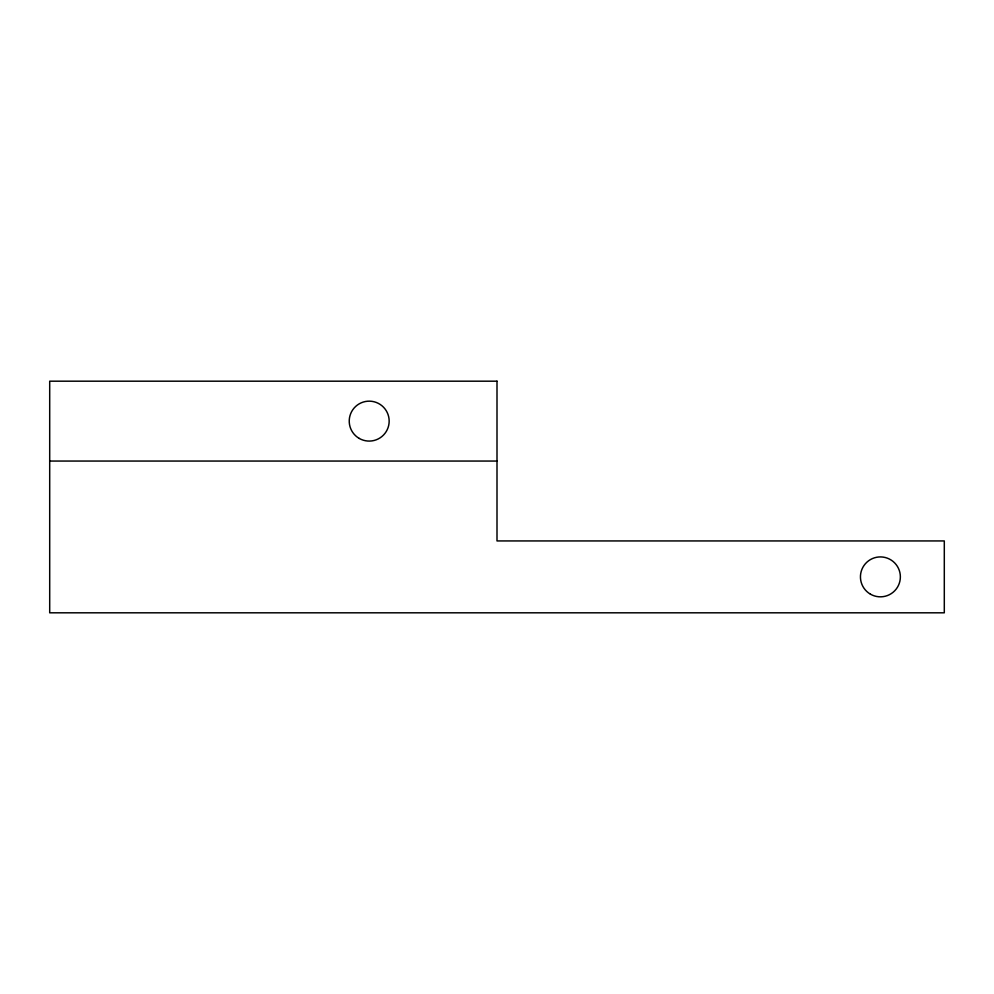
<?xml version="1.0" encoding="UTF-8"?>
<svg xmlns="http://www.w3.org/2000/svg" width="994" height="994" viewBox="0 0 994 994"><rect width="100%" height="100%" fill="white"/><g stroke="black" fill="none" stroke-linecap="round" stroke-linejoin="round"><path stroke-width="1.49" d="M49.7 461.054L497 461.054M497 381.187L49.7 381.187L49.7 612.813L944.3 612.813L944.3 540.935L497 540.935L497 381.187M359.219 438.416A19.967 19.967 0 0 0 389.163 421.121A19.967 19.967 0 0 0 359.219 403.825A19.967 19.967 0 0 0 359.219 438.416M870.421 594.163A19.967 19.967 0 0 0 900.365 576.88A19.967 19.967 0 0 0 870.421 559.585A19.967 19.967 0 0 0 870.421 594.163"/></g></svg>
